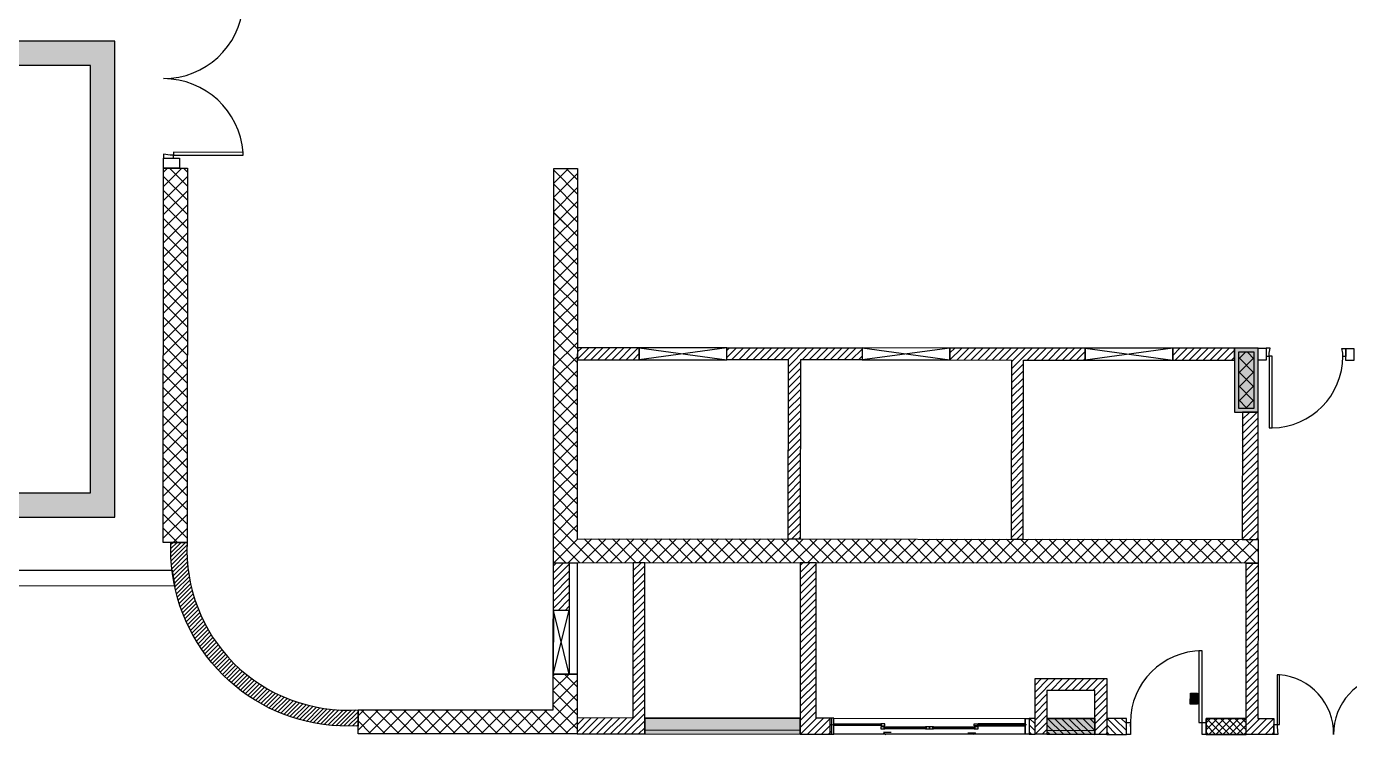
# Model space of a CAD drawing. Extents: x -957 to 3394, y -3 to 3008.
# Drawn here: x 2041 to 2695, y 523 to 873 of the extents above; entities that cross this region are included whole.
import ezdxf

# ---------------------------------------------------------------- set-up
doc = ezdxf.new("R2010")
doc.units = 0
doc.header["$MEASUREMENT"] = 0
for name, color, linetype in [('HATCHES', 7, 'CONTINUOUS'), ('PDF_CORE', 7, 'CONTINUOUS'), ('PDF_DOOR', 7, 'CONTINUOUS'), ('PDF_ELEVATION_5_LIGHT', 7, 'CONTINUOUS'), ('PDF_FRAMING-COLUMN', 7, 'CONTINUOUS'), ('PDF_FRAMING-COLUMN_HATCH', 7, 'CONTINUOUS'), ('PDF_FSM-PODIUM-FRAMING_-_S', 7, 'CONTINUOUS'), ('PDF_GROUND', 7, 'CONTINUOUS'), ('PDF_HATCH', 7, 'CONTINUOUS'), ('PDF_HATCH_-_AAC', 7, 'CONTINUOUS'), ('PDF_TRI_ARC-KQ_DOOR___WIND', 7, 'CONTINUOUS'), ('PDF_WALL', 7, 'CONTINUOUS')]:
    doc.layers.add(name, color=color, linetype=linetype)

msp = doc.modelspace()

# ---------------------------------------------------------------- hatches: boundary and pattern name
at = {"layer": 'HATCHES'}
h = msp.add_hatch(color=178, dxfattribs=at)
h.dxf.hatch_style = 1
h.paths.add_polyline_path([(660.59, 1512.96), (423.82, 1512.96), (423.82, 1207.2), (660.59, 1207.2)])
h.paths.add_polyline_path([(648.59, 1219.2), (435.82, 1219.2), (435.82, 1500.96), (648.59, 1500.96)], flags=16)
h.paths.add_polyline_path([(660.59, 1183.2), (423.82, 1183.2), (423.82, 877.44), (660.59, 877.44)])
h.paths.add_polyline_path([(648.59, 889.44), (435.82, 889.44), (435.82, 1171.2), (648.59, 1171.2)], flags=16)
h.paths.add_polyline_path([(530.93, 865.44), (530.93, 630.3), (904.48, 630.3), (904.48, 865.44)])
h.paths.add_polyline_path([(892.48, 853.44), (892.48, 642.3), (542.93, 642.3), (542.93, 853.44)], flags=16)
h.paths.add_polyline_path([(928.48, 865.44), (928.48, 630.3), (1302.03, 630.3), (1302.03, 865.44)])
h.paths.add_polyline_path([(940.48, 853.44), (1290.03, 853.44), (1290.03, 642.3), (940.48, 642.3)], flags=16)
h.paths.add_polyline_path([(1326.03, 865.44), (1326.03, 630.3), (1687.58, 630.3), (1687.58, 865.44)])
h.paths.add_polyline_path([(1675.58, 853.44), (1675.58, 642.3), (1338.03, 642.3), (1338.03, 853.44)], flags=16)
h.paths.add_polyline_path([(1711.61, 865.44), (1711.61, 630.3), (2085.16, 630.3), (2085.16, 865.44)])
h.paths.add_polyline_path([(2073.16, 853.44), (2073.16, 642.3), (1723.61, 642.3), (1723.61, 853.44)], flags=16)

# ---------------------------------------------------------------- linework, layer by layer
at = {"layer": 'PDF_CORE'}
msp.add_lwpolyline([(2301.71, 607.79), (2313.51, 607.78), (2313.46, 552.72), (2301.66, 552.73)], close=True, dxfattribs=at)
at = {"layer": 'PDF_DOOR'}
for points in [[(2148.49, 810.47, 0.390391), (2109.19, 846.89, 0.390392), (2148.56, 883.24)], [(2713.89, 552.38, 0.393896), (2687.07, 522.9, 0.393896), (2660.3, 552.42)]]:
    msp.add_lwpolyline(points, format="xyb", dxfattribs=at)
for points in [[(2114.08, 809.05), (2148.49, 809.02), (2148.49, 810.47), (2114.08, 810.5)], [(2109.16, 807.56), (2114.08, 807.55), (2114.08, 809.05), (2112.5, 809.05), (2109.16, 809.53)], [(2653.8, 713.68), (2653.8, 709.75), (2655.29, 709.75), (2655.3, 711.32), (2655.77, 713.68)], [(2693.13, 713.65), (2693.13, 709.72), (2691.64, 709.72), (2691.64, 711.29), (2691.17, 713.65)], [(2655.29, 709.75), (2655.26, 674.35), (2656.72, 674.35), (2656.75, 709.75)], [(2660.28, 527.84), (2660.3, 552.42), (2659.22, 552.42), (2659.2, 527.84)], [(2657.58, 522.93), (2657.58, 527.84), (2659.2, 527.84), (2659.2, 526.68), (2659.55, 522.93)]]:
    msp.add_lwpolyline(points, close=True, dxfattribs=at)
msp.add_arc((2656.1, 709.88), 35.53, 270.99248, 359.74302, dxfattribs=at)
at = {"layer": 'PDF_ELEVATION_5_LIGHT'}
for points in [[(2313.59, 708.39), (2319.18, 713.97)], [(2313.6, 711.87), (2315.7, 713.97)], [(2316.75, 708.07), (2322.65, 713.97)], [(2320.23, 708.07), (2326.13, 713.96)], [(2323.7, 708.07), (2329.61, 713.96)], [(2327.18, 708.06), (2333.08, 713.96)], [(2330.65, 708.06), (2336.56, 713.95)], [(2334.13, 708.06), (2340.04, 713.95)], [(2337.61, 708.05), (2343.51, 713.95)], [(2387.39, 713.91), (2344.12, 708.05)], [(2344.13, 713.95), (2387.39, 708.01)], [(2387.39, 712.6), (2388.7, 713.91)], [(2387.39, 709.12), (2392.18, 713.91)], [(2417.74, 619.49), (2417.82, 707.99), (2387.39, 708.01), (2387.39, 713.91), (2454.25, 713.85), (2454.25, 707.95), (2423.72, 707.98), (2423.64, 619.49), (2417.79, 619.49)], [(2389.75, 708.01), (2395.66, 713.9)], [(2393.23, 708.01), (2399.13, 713.9)], [(2396.7, 708), (2402.61, 713.9)], [(2400.18, 708), (2406.09, 713.9)], [(2403.66, 708), (2409.56, 713.89)], [(2407.13, 708), (2413.04, 713.89)], [(2410.61, 707.99), (2416.51, 713.89)], [(2414.09, 707.99), (2419.99, 713.88)], [(2417.56, 707.99), (2423.47, 713.88)], [(2417.81, 704.76), (2426.94, 713.88)], [(2424.52, 707.98), (2430.42, 713.87)], [(2427.99, 707.98), (2433.9, 713.87)], [(2431.47, 707.97), (2437.37, 713.87)], [(2434.94, 707.97), (2440.85, 713.87)], [(2438.42, 707.97), (2444.33, 713.86)], [(2441.9, 707.97), (2447.8, 713.86)], [(2445.37, 707.96), (2451.28, 713.86)], [(2448.85, 707.96), (2454.25, 713.35)], [(2454.25, 713.85), (2497.51, 707.92)], [(2497.52, 713.82), (2454.25, 707.96)], [(2497.51, 711.39), (2499.95, 713.82)], [(2497.52, 707.92), (2503.42, 713.81)], [(2500.99, 707.91), (2506.9, 713.81)], [(2504.47, 707.91), (2510.38, 713.81)], [(2507.95, 707.91), (2513.85, 713.8)], [(2511.42, 707.91), (2517.33, 713.8)], [(2514.9, 707.9), (2520.8, 713.8)], [(2518.38, 707.9), (2524.28, 713.79)], [(2521.85, 707.9), (2527.76, 713.79)], [(2525.33, 707.89), (2531.23, 713.79)], [(2527.94, 707.03), (2534.71, 713.79)], [(2527.94, 703.55), (2538.19, 713.78)], [(2535.76, 707.89), (2541.66, 713.78)], [(2539.23, 707.88), (2545.14, 713.78)], [(2542.71, 707.88), (2548.62, 713.77)], [(2546.19, 707.88), (2552.09, 713.77)], [(2549.66, 707.87), (2555.57, 713.77)], [(2553.14, 707.87), (2559.04, 713.76)], [(2556.62, 707.87), (2562.52, 713.76)], [(2607.69, 713.72), (2564.42, 707.87)], [(2564.43, 713.76), (2607.68, 707.82)], [(2607.69, 713.7), (2607.71, 713.72)], [(2607.69, 710.22), (2611.19, 713.72)], [(2608.76, 707.82), (2614.67, 713.72)], [(2612.24, 707.82), (2618.14, 713.71)], [(2615.71, 707.82), (2621.62, 713.71)], [(2619.19, 707.81), (2625.09, 713.71)], [(2622.67, 707.81), (2628.57, 713.71)], [(2626.14, 707.81), (2632.05, 713.7)], [(2629.62, 707.8), (2635.52, 713.7)], [(2633.1, 707.8), (2638.07, 712.77)], [(2341.08, 708.05), (2344.12, 711.09)], [(2417.81, 701.29), (2423.72, 707.18)], [(2452.33, 707.96), (2454.25, 709.88)], [(2527.94, 700.08), (2533.84, 705.97)], [(2560.09, 707.86), (2564.42, 712.19)], [(2563.57, 707.86), (2564.42, 708.71)], [(2636.57, 707.8), (2638.07, 709.29)], [(2417.81, 697.81), (2423.71, 703.71)], [(2417.81, 694.34), (2423.71, 700.23)], [(2527.93, 696.6), (2533.84, 702.49)], [(2417.8, 690.86), (2423.71, 696.75)], [(2417.8, 687.38), (2423.7, 693.28)], [(2527.93, 693.12), (2533.83, 699.02)], [(2527.93, 689.65), (2533.83, 695.54)], [(2417.79, 680.43), (2423.7, 686.32)], [(2417.8, 683.91), (2423.7, 689.8)], [(2527.92, 686.17), (2533.83, 692.07)], [(2527.92, 682.69), (2533.83, 688.59)], [(2417.79, 676.95), (2423.7, 682.85)], [(2527.91, 675.74), (2533.82, 681.64)], [(2527.92, 679.22), (2533.82, 685.11)], [(2641.97, 678.46), (2645.75, 682.23)], [(2641.97, 674.98), (2649.23, 682.22)], [(2641.98, 681.93), (2642.27, 682.23)], [(2417.79, 673.48), (2423.69, 679.37)], [(2417.79, 670), (2423.69, 675.9)], [(2527.91, 672.26), (2533.82, 678.16)], [(2527.91, 668.79), (2533.81, 674.68)], [(2641.97, 671.51), (2649.84, 679.37)], [(2641.97, 668.03), (2649.84, 675.89)], [(2417.78, 666.52), (2423.69, 672.42)], [(2417.78, 663.05), (2423.68, 668.94)], [(2527.9, 661.84), (2533.81, 667.73)], [(2527.91, 665.31), (2533.81, 671.21)], [(2641.96, 664.55), (2649.84, 672.41)], [(2641.96, 661.08), (2649.83, 668.94)], [(2417.77, 656.1), (2423.68, 661.99)], [(2417.78, 659.57), (2423.68, 665.47)], [(2527.9, 658.36), (2533.8, 664.25)], [(2527.9, 654.88), (2533.8, 660.78)], [(2641.95, 654.12), (2649.83, 661.98)], [(2641.96, 657.6), (2649.83, 665.46)], [(2417.77, 652.62), (2423.67, 658.51)], [(2417.77, 649.14), (2423.67, 655.04)], [(2527.89, 651.41), (2533.8, 657.3)], [(2527.89, 647.93), (2533.8, 653.83)], [(2641.95, 650.65), (2649.82, 658.51)], [(2641.95, 647.17), (2649.82, 655.03)], [(2417.76, 645.67), (2423.67, 651.56)], [(2417.76, 642.19), (2423.67, 648.09)], [(2527.89, 644.45), (2533.79, 650.35)], [(2641.94, 643.7), (2649.82, 651.55)], [(2641.94, 640.22), (2649.81, 648.08)], [(2417.76, 638.71), (2423.66, 644.61)], [(2417.76, 635.24), (2423.66, 641.13)], [(2527.88, 640.98), (2533.79, 646.87)], [(2527.88, 637.5), (2533.79, 643.4)], [(2641.94, 636.74), (2649.81, 644.6)], [(2641.94, 633.27), (2649.81, 641.13)], [(2417.75, 631.76), (2423.66, 637.66)], [(2417.75, 628.29), (2423.65, 634.18)], [(2527.88, 634.03), (2533.78, 639.92)], [(2527.88, 630.55), (2533.78, 636.44)], [(2641.93, 629.79), (2649.81, 637.65)], [(2641.93, 626.31), (2649.8, 634.17)], [(2417.75, 624.81), (2423.65, 630.7)], [(2527.87, 627.07), (2533.78, 632.97)], [(2527.87, 623.6), (2533.77, 629.49)], [(2641.93, 622.84), (2649.8, 630.7)], [(2417.74, 621.33), (2423.65, 627.23)], [(2419.38, 619.49), (2423.65, 623.75)], [(2527.87, 620.12), (2533.77, 626.01)], [(2530.62, 619.4), (2533.77, 622.54)], [(2641.92, 619.36), (2649.8, 627.22)], [(2645.34, 619.3), (2649.79, 623.74)], [(2422.86, 619.49), (2423.64, 620.27)], [(2648.82, 619.3), (2649.79, 620.27)], [(2301.7, 602.74), (2306.76, 607.79)], [(2301.71, 606.22), (2303.28, 607.79)], [(2341.03, 603.8), (2345, 607.76)], [(2341.04, 607.28), (2341.52, 607.76)], [(2301.7, 599.27), (2309.57, 607.13)], [(2301.7, 595.79), (2309.57, 603.65)], [(2341.03, 600.33), (2346.94, 606.22)], [(2341.03, 596.85), (2346.93, 602.74)], [(2423.62, 599.42), (2431.5, 607.28)], [(2423.62, 595.94), (2431.49, 603.8)], [(2423.63, 606.37), (2424.95, 607.69)], [(2423.63, 602.89), (2428.43, 607.69)], [(2643.87, 600.47), (2649.78, 606.36)], [(2643.87, 596.99), (2649.78, 602.89)], [(2643.88, 607.42), (2643.96, 607.5)], [(2643.88, 603.94), (2647.44, 607.5)], [(2301.69, 592.32), (2309.57, 600.17)], [(2301.69, 588.84), (2309.56, 596.7)], [(2341.02, 589.9), (2346.93, 595.79)], [(2341.03, 593.37), (2346.93, 599.27)], [(2423.62, 592.46), (2431.49, 600.32)], [(2423.62, 588.99), (2431.49, 596.85)], [(2643.87, 593.52), (2649.77, 599.41)], [(2643.87, 590.04), (2649.77, 595.93)], [(2301.69, 585.36), (2309.56, 593.22)], [(2304, 584.19), (2309.56, 589.75)], [(2341.02, 586.42), (2346.92, 592.31)], [(2341.02, 582.94), (2346.92, 588.84)], [(2423.61, 585.51), (2431.48, 593.37)], [(2423.61, 582.03), (2431.48, 589.89)], [(2643.86, 586.56), (2649.77, 592.46)], [(2643.86, 583.09), (2649.76, 588.98)], [(2307.47, 584.19), (2309.56, 586.27)], [(2341.01, 579.47), (2346.92, 585.36)], [(2341.01, 575.99), (2346.91, 581.89)], [(2423.6, 575.08), (2431.48, 582.94)], [(2423.61, 578.56), (2431.48, 586.42)], [(2643.85, 576.13), (2649.76, 582.03)], [(2643.86, 579.61), (2649.76, 585.5)], [(2341.01, 572.51), (2346.91, 578.41)], [(2423.6, 571.61), (2431.47, 579.46)], [(2423.6, 568.13), (2431.47, 575.99)], [(2643.85, 572.66), (2649.76, 578.55)], [(2643.85, 569.18), (2649.75, 575.08)], [(2341, 569.04), (2346.91, 574.93)], [(2341, 565.56), (2346.91, 571.46)], [(2423.59, 564.65), (2431.47, 572.51)], [(2423.59, 561.18), (2431.46, 569.04)], [(2643.84, 565.7), (2649.75, 571.6)], [(2341, 562.09), (2346.9, 567.98)], [(2341, 558.61), (2346.9, 564.5)], [(2423.59, 557.7), (2431.46, 565.56)], [(2423.59, 554.22), (2431.46, 562.08)], [(2643.84, 562.23), (2649.75, 568.12)], [(2643.84, 558.75), (2649.74, 564.65)], [(2340.99, 555.13), (2346.9, 561.03)], [(2340.99, 551.66), (2346.89, 557.55)], [(2423.58, 550.75), (2431.46, 558.61)], [(2643.83, 551.8), (2649.74, 557.69)], [(2643.84, 555.28), (2649.74, 561.17)], [(2340.98, 544.7), (2346.89, 550.6)], [(2340.99, 548.18), (2346.89, 554.07)], [(2423.58, 547.27), (2431.45, 555.13)], [(2423.58, 543.79), (2431.45, 551.65)], [(2539.6, 547.36), (2542.8, 550.56)], [(2539.6, 543.89), (2546.28, 550.56)], [(2539.6, 540.41), (2549.76, 550.55)], [(2547.33, 544.65), (2553.23, 550.55)], [(2550.8, 544.65), (2556.71, 550.55)], [(2554.28, 544.65), (2560.19, 550.54)], [(2557.76, 544.65), (2563.66, 550.54)], [(2561.23, 544.64), (2567.14, 550.54)], [(2564.71, 544.64), (2570.61, 550.53)], [(2568.19, 544.64), (2574.09, 550.53)], [(2643.83, 548.32), (2649.73, 554.22)], [(2643.83, 544.85), (2649.73, 550.74)], [(2340.98, 541.23), (2346.89, 547.12)], [(2340.98, 537.75), (2346.88, 543.65)], [(2423.57, 540.32), (2431.45, 548.18)], [(2423.57, 536.84), (2431.44, 544.7)], [(2539.59, 536.93), (2545.5, 542.83)], [(2569.09, 538.6), (2575, 544.49)], [(2569.1, 542.07), (2575, 547.97)], [(2643.82, 541.37), (2649.73, 547.26)], [(2643.82, 537.89), (2649.73, 543.79)], [(2333.37, 523.21), (2346.88, 536.69)], [(2340.97, 534.27), (2346.88, 540.17)], [(2423.56, 529.89), (2431.44, 537.75)], [(2423.57, 533.37), (2431.44, 541.22)], [(2539.59, 533.46), (2545.5, 539.35)], [(2539.59, 529.98), (2545.49, 535.88)], [(2569.09, 535.12), (2575, 541.01)], [(2569.09, 531.64), (2574.99, 537.54)], [(2643.81, 530.94), (2649.72, 536.84)], [(2643.82, 534.42), (2649.72, 540.31)], [(2313.44, 527.63), (2316.9, 531.09)], [(2313.44, 524.15), (2320.38, 531.08)], [(2315.98, 523.22), (2323.86, 531.08)], [(2319.46, 523.22), (2327.33, 531.08)], [(2322.94, 523.21), (2330.81, 531.07)], [(2326.41, 523.21), (2334.29, 531.07)], [(2329.89, 523.21), (2337.76, 531.07)], [(2336.84, 523.2), (2346.87, 533.22)], [(2340.32, 523.2), (2346.87, 529.74)], [(2346.87, 531.06), (2423.57, 531)], [(2423.56, 526.41), (2431.43, 534.27)], [(2423.75, 523.13), (2431.62, 530.99)], [(2427.23, 523.13), (2435.1, 530.98)], [(2430.7, 523.12), (2438.58, 530.98)], [(2539.59, 526.51), (2545.49, 532.4)], [(2545.49, 530.89), (2569.09, 530.87)], [(2569.08, 524.69), (2574.99, 530.59)], [(2569.09, 528.17), (2574.99, 534.06)], [(2624.15, 528.67), (2626.3, 530.82)], [(2624.15, 525.2), (2629.77, 530.82)], [(2625.38, 522.96), (2633.25, 530.82)], [(2628.85, 522.95), (2636.73, 530.81)], [(2632.33, 522.95), (2640.2, 530.81)], [(2635.81, 522.95), (2643.68, 530.81)], [(2639.28, 522.94), (2649.72, 533.36)], [(2642.76, 522.94), (2650.63, 530.8)], [(2646.24, 522.94), (2654.11, 530.8)], [(2649.71, 522.94), (2657.58, 530.79)], [(2343.8, 523.2), (2346.87, 526.26)], [(2346.86, 523.2), (2423.56, 523.13)], [(2346.87, 525.16), (2423.56, 525.1)], [(2434.18, 523.12), (2439.3, 528.23)], [(2437.66, 523.12), (2439.29, 524.75)], [(2539.58, 523.03), (2545.49, 528.92)], [(2543.06, 523.03), (2545.48, 525.45)], [(2545.48, 524.99), (2569.08, 524.97)], [(2545.48, 523.03), (2569.08, 523.01)], [(2570.87, 523), (2574.98, 527.11)], [(2574.35, 523), (2574.98, 523.63)], [(2653.19, 522.93), (2657.58, 527.31)], [(2656.67, 522.93), (2657.57, 523.84)]]:
    msp.add_lwpolyline(points, dxfattribs=at)
for points in [[(2387.39, 713.91), (2344.13, 713.95), (2344.12, 708.05), (2387.39, 708.01)], [(2497.52, 713.82), (2454.25, 713.85), (2454.25, 707.95), (2497.51, 707.92)], [(2564.43, 713.76), (2497.52, 713.82), (2497.51, 707.92), (2527.94, 707.89), (2527.87, 619.4), (2533.77, 619.39), (2533.84, 707.89), (2564.42, 707.86)], [(2607.69, 713.72), (2564.43, 713.76), (2564.42, 707.86), (2607.68, 707.82)], [(2638.07, 713.7), (2607.69, 713.72), (2607.68, 707.82), (2638.07, 707.8)], [(2313.43, 523.22), (2346.86, 523.19), (2346.94, 607.75), (2341.04, 607.76), (2340.97, 531.07), (2313.44, 531.09)], [(2423.56, 523.13), (2439.29, 523.12), (2439.3, 530.98), (2431.43, 530.99), (2431.5, 607.68), (2423.63, 607.69)], [(2301.66, 552.73), (2309.55, 584.19), (2309.53, 552.72), (2301.69, 584.19)]]:
    msp.add_lwpolyline(points, close=True, dxfattribs=at)
at = {"layer": 'PDF_ELEVATION_5_LIGHT', "color": 7}
for points in [[(2346.86, 523.2), (2423.56, 523.13), (2423.57, 531), (2346.87, 531.06)], [(2545.48, 523.03), (2569.08, 523.01), (2569.09, 530.87), (2545.49, 530.89)]]:
    msp.add_lwpolyline(points, close=True, dxfattribs=at)
for points in [[(2346.86, 523.2), (2423.56, 523.13), (2346.87, 531.06), (2423.57, 531)], [(2545.48, 523.03), (2569.08, 523.01), (2545.49, 530.89), (2569.09, 530.87)]]:
    msp.add_solid(points, dxfattribs=at)
at = {"layer": 'PDF_FRAMING-COLUMN'}
for points in [[(2649.84, 682.22), (2649.87, 713.69), (2638.07, 713.7), (2638.04, 682.23)], [(2647.88, 684.19), (2647.9, 711.72), (2640.04, 711.73), (2640.01, 684.2)]]:
    msp.add_lwpolyline(points, close=True, dxfattribs=at)
at = {"layer": 'PDF_FRAMING-COLUMN_HATCH'}
for points in [[(2109.14, 786.72), (2120.95, 798.5)], [(2109.15, 800.62), (2111.18, 802.64)], [(2109.15, 793.67), (2118.13, 802.63)], [(2109.15, 798.6), (2120.94, 786.79)], [(2112.07, 802.64), (2120.95, 793.75)], [(2119.02, 802.63), (2120.95, 800.7)], [(2301.86, 788.27), (2313.67, 800.06)], [(2301.86, 788.27), (2313.67, 800.06)], [(2301.87, 802.18), (2302.17, 802.48)], [(2301.87, 802.18), (2302.17, 802.48)], [(2301.87, 795.23), (2309.13, 802.47)], [(2301.87, 795.23), (2309.13, 802.47)], [(2301.87, 801.7), (2313.66, 789.89)], [(2301.87, 801.7), (2313.66, 789.89)], [(2308.04, 802.47), (2313.67, 796.84)], [(2308.04, 802.47), (2313.67, 796.84)], [(2109.14, 779.76), (2120.95, 791.55)], [(2109.15, 791.65), (2120.94, 779.84)], [(2301.86, 781.32), (2313.67, 793.11)], [(2301.86, 781.32), (2313.66, 793.11)], [(2301.87, 794.74), (2313.66, 782.93)], [(2301.87, 794.74), (2313.66, 782.93)], [(2109.13, 772.81), (2120.94, 784.6)], [(2109.14, 784.7), (2120.93, 772.89)], [(2301.85, 774.37), (2313.66, 786.16)], [(2301.85, 774.37), (2313.66, 786.16)], [(2301.86, 787.79), (2313.65, 775.98)], [(2301.86, 787.79), (2313.65, 775.98)], [(2109.12, 765.86), (2120.93, 777.65)], [(2109.13, 777.75), (2120.92, 765.94)], [(2301.84, 767.42), (2313.65, 779.2)], [(2301.84, 767.42), (2313.65, 779.2)], [(2301.85, 780.84), (2313.64, 769.03)], [(2301.86, 780.84), (2313.64, 769.03)], [(2301.84, 760.46), (2313.65, 772.25)], [(2301.84, 760.46), (2313.65, 772.25)], [(2301.85, 773.89), (2313.64, 762.08)], [(2301.85, 773.89), (2313.64, 762.08)], [(2109.12, 758.9), (2120.93, 770.69)], [(2109.13, 770.79), (2120.92, 758.98)], [(2301.83, 753.51), (2313.64, 765.3)], [(2301.83, 753.51), (2313.64, 765.3)], [(2301.84, 766.93), (2313.63, 755.12)], [(2301.84, 766.93), (2313.63, 755.12)], [(2109.11, 751.95), (2120.92, 763.74)], [(2109.12, 763.84), (2120.91, 752.03)], [(2301.83, 746.56), (2313.64, 758.35)], [(2301.83, 746.56), (2313.63, 758.35)], [(2301.84, 759.98), (2313.63, 748.17)], [(2301.84, 759.98), (2313.63, 748.17)], [(2109.11, 745), (2120.92, 756.79)], [(2109.12, 756.89), (2120.91, 745.08)], [(2301.83, 753.03), (2313.62, 741.22)], [(2301.83, 753.03), (2313.62, 741.22)], [(2109.1, 738.05), (2120.91, 749.84)], [(2109.11, 749.93), (2120.9, 738.13)], [(2301.82, 739.6), (2313.63, 751.39)], [(2301.82, 739.6), (2313.63, 751.39)], [(2301.83, 746.07), (2313.61, 734.27)], [(2301.83, 746.07), (2313.61, 734.27)], [(2109.09, 731.09), (2120.9, 742.88)], [(2109.1, 742.98), (2120.89, 731.17)], [(2301.81, 732.65), (2313.62, 744.44)], [(2301.81, 732.65), (2313.62, 744.44)], [(2301.82, 739.12), (2313.61, 727.31)], [(2301.82, 739.12), (2313.61, 727.31)], [(2109.09, 724.14), (2120.9, 735.93)], [(2109.1, 736.03), (2120.89, 724.22)], [(2301.81, 725.7), (2313.62, 737.49)], [(2301.81, 725.7), (2313.62, 737.49)], [(2301.81, 732.17), (2313.6, 720.36)], [(2301.81, 732.17), (2313.6, 720.36)], [(2109.08, 717.19), (2120.89, 728.98)], [(2109.09, 729.08), (2120.88, 717.27)], [(2301.8, 718.75), (2313.61, 730.54)], [(2301.8, 718.75), (2313.61, 730.54)], [(2109.08, 710.24), (2120.89, 722.03)], [(2109.09, 722.12), (2120.88, 710.32)], [(2301.8, 711.79), (2313.61, 723.58)], [(2301.8, 711.79), (2313.61, 723.58)], [(2301.81, 725.22), (2313.6, 713.41)], [(2301.81, 725.22), (2313.6, 713.41)], [(2109.07, 703.28), (2120.88, 715.07)], [(2109.08, 715.17), (2120.87, 703.36)], [(2301.79, 704.84), (2313.6, 716.63)], [(2301.79, 704.84), (2313.6, 716.63)], [(2301.8, 718.26), (2313.59, 706.45)], [(2301.8, 718.26), (2313.59, 706.45)], [(2109.06, 696.33), (2120.87, 708.12)], [(2109.08, 708.22), (2120.86, 696.41)], [(2301.78, 697.89), (2313.59, 709.68)], [(2301.78, 697.89), (2313.59, 709.68)], [(2301.8, 711.31), (2313.58, 699.5)], [(2301.8, 711.31), (2313.58, 699.5)], [(2640.03, 708.29), (2643.48, 711.73)], [(2640.03, 709.26), (2647.89, 701.39)], [(2640.03, 701.34), (2647.9, 709.2)], [(2644.52, 711.73), (2647.9, 708.34)], [(2109.06, 689.38), (2120.87, 701.17)], [(2109.07, 701.27), (2120.86, 689.46)], [(2301.78, 690.94), (2313.59, 702.72)], [(2301.78, 690.94), (2313.59, 702.72)], [(2301.79, 704.36), (2313.58, 692.55)], [(2301.79, 704.36), (2313.58, 692.55)], [(2640.02, 694.38), (2647.89, 702.24)], [(2640.03, 702.31), (2647.89, 694.43)], [(2109.05, 682.43), (2120.86, 694.21)], [(2109.06, 694.31), (2120.85, 682.5)], [(2301.77, 683.98), (2313.58, 695.77)], [(2301.77, 683.98), (2313.58, 695.77)], [(2301.78, 697.41), (2313.57, 685.6)], [(2301.78, 697.41), (2313.57, 685.6)], [(2640.02, 695.35), (2647.88, 687.48)], [(2640.02, 687.43), (2647.89, 695.29)], [(2109.05, 675.47), (2120.86, 687.26)], [(2109.06, 687.36), (2120.85, 675.55)], [(2301.77, 677.03), (2313.58, 688.82)], [(2301.77, 677.03), (2313.58, 688.82)], [(2301.78, 690.45), (2313.57, 678.64)], [(2301.78, 690.45), (2313.57, 678.64)], [(2640.02, 688.4), (2644.22, 684.19)], [(2643.73, 684.19), (2647.88, 688.34)], [(2109.04, 668.52), (2120.85, 680.31)], [(2109.05, 680.41), (2120.84, 668.6)], [(2301.76, 670.08), (2313.57, 681.87)], [(2301.76, 670.08), (2313.57, 681.87)], [(2301.77, 683.5), (2313.56, 671.69)], [(2301.77, 683.5), (2313.56, 671.69)], [(2109.04, 661.57), (2120.84, 673.36)], [(2109.05, 673.46), (2120.83, 661.65)], [(2301.75, 663.13), (2313.56, 674.91)], [(2301.75, 663.13), (2313.56, 674.91)], [(2301.77, 676.55), (2313.56, 664.74)], [(2301.77, 676.55), (2313.55, 664.74)], [(2301.75, 656.17), (2313.56, 667.96)], [(2301.75, 656.17), (2313.56, 667.96)], [(2301.76, 669.6), (2313.55, 657.79)], [(2301.76, 669.6), (2313.55, 657.79)], [(2109.03, 654.61), (2120.84, 666.4)], [(2109.04, 666.5), (2120.83, 654.69)], [(2301.74, 649.22), (2313.55, 661.01)], [(2301.74, 649.22), (2313.55, 661.01)], [(2301.75, 662.64), (2313.54, 650.83)], [(2301.75, 662.64), (2313.54, 650.83)], [(2109.02, 647.66), (2120.83, 659.45)], [(2109.03, 659.55), (2120.82, 647.74)], [(2301.74, 642.27), (2313.55, 654.06)], [(2301.74, 642.27), (2313.55, 654.06)], [(2301.75, 655.69), (2313.54, 643.88)], [(2301.75, 655.69), (2313.54, 643.88)], [(2109.02, 640.71), (2120.83, 652.5)], [(2109.03, 652.6), (2120.82, 640.79)], [(2301.73, 635.31), (2313.54, 647.1)], [(2301.73, 635.31), (2313.54, 647.1)], [(2301.74, 648.74), (2313.53, 636.93)], [(2301.74, 648.74), (2313.53, 636.93)], [(2109.01, 633.76), (2120.82, 645.55)], [(2109.02, 645.64), (2120.81, 633.84)], [(2301.74, 641.78), (2313.53, 629.98)], [(2301.74, 641.78), (2313.52, 629.98)], [(2109.01, 626.8), (2120.81, 638.59)], [(2109.02, 638.69), (2120.8, 626.88)], [(2301.72, 628.36), (2313.53, 640.15)], [(2301.72, 628.36), (2313.53, 640.15)], [(2301.73, 634.83), (2313.52, 623.02)], [(2301.73, 634.83), (2313.52, 623.02)], [(2109, 619.85), (2120.81, 631.64)], [(2109.01, 631.74), (2120.8, 619.93)], [(2301.72, 621.41), (2313.53, 633.2)], [(2301.72, 621.41), (2313.53, 633.2)], [(2301.72, 627.88), (2321.79, 607.78)], [(2301.72, 627.88), (2321.79, 607.78)], [(2109, 624.79), (2115.99, 617.78)], [(2113.89, 617.79), (2120.8, 624.69)], [(2301.71, 614.46), (2313.52, 626.25)], [(2301.71, 614.46), (2313.52, 626.25)], [(2301.72, 620.93), (2314.84, 607.78)], [(2301.72, 620.93), (2314.84, 607.78)], [(2109, 617.83), (2109.04, 617.79)], [(2302, 607.79), (2313.81, 619.58)], [(2302, 607.79), (2313.81, 619.58)], [(2308.95, 607.79), (2320.76, 619.58)], [(2308.95, 607.79), (2320.76, 619.58)], [(2315.9, 607.78), (2327.71, 619.57)], [(2315.9, 607.78), (2327.71, 619.57)], [(2316.96, 619.58), (2328.75, 607.77)], [(2316.96, 619.58), (2328.75, 607.77)], [(2322.85, 607.78), (2334.66, 619.56)], [(2322.85, 607.78), (2334.66, 619.56)], [(2323.91, 619.57), (2335.7, 607.76)], [(2323.91, 619.57), (2335.7, 607.76)], [(2329.81, 607.77), (2341.62, 619.56)], [(2329.81, 607.77), (2341.62, 619.56)], [(2330.86, 619.57), (2342.65, 607.76)], [(2330.86, 619.57), (2342.65, 607.76)], [(2336.76, 607.76), (2348.57, 619.55)], [(2336.76, 607.76), (2348.57, 619.55)], [(2337.81, 619.56), (2349.6, 607.75)], [(2337.82, 619.56), (2349.6, 607.75)], [(2343.71, 607.76), (2355.52, 619.55)], [(2343.71, 607.76), (2355.52, 619.55)], [(2344.77, 619.56), (2356.56, 607.75)], [(2344.77, 619.56), (2356.56, 607.75)], [(2350.66, 607.75), (2362.47, 619.54)], [(2350.67, 607.75), (2362.47, 619.54)], [(2351.72, 619.55), (2363.51, 607.74)], [(2351.72, 619.55), (2363.51, 607.74)], [(2357.62, 607.75), (2369.43, 619.53)], [(2357.62, 607.75), (2369.43, 619.53)], [(2358.67, 619.54), (2370.46, 607.73)], [(2358.67, 619.54), (2370.46, 607.73)], [(2364.57, 607.74), (2376.38, 619.53)], [(2364.57, 607.74), (2376.38, 619.53)], [(2365.63, 619.54), (2377.42, 607.73)], [(2365.63, 619.54), (2377.41, 607.73)], [(2371.52, 607.73), (2383.33, 619.52)], [(2371.52, 607.73), (2383.33, 619.52)], [(2372.58, 619.53), (2384.37, 607.72)], [(2372.58, 619.53), (2384.37, 607.72)], [(2378.48, 607.73), (2390.29, 619.52)], [(2378.48, 607.73), (2390.28, 619.52)], [(2379.53, 619.53), (2391.32, 607.72)], [(2379.53, 619.53), (2391.32, 607.72)], [(2385.43, 607.72), (2397.24, 619.51)], [(2385.43, 607.72), (2397.24, 619.51)], [(2386.48, 619.52), (2398.27, 607.71)], [(2386.48, 619.52), (2398.27, 607.71)], [(2392.38, 607.72), (2404.19, 619.5)], [(2392.38, 607.72), (2404.19, 619.5)], [(2393.44, 619.51), (2405.23, 607.7)], [(2393.44, 619.51), (2405.23, 607.7)], [(2399.33, 607.71), (2411.14, 619.5)], [(2399.33, 607.71), (2411.14, 619.5)], [(2400.39, 619.51), (2412.18, 607.7)], [(2400.39, 619.51), (2412.18, 607.7)], [(2406.29, 607.7), (2418.1, 619.49)], [(2406.29, 607.7), (2418.1, 619.49)], [(2407.34, 619.5), (2419.13, 607.69)], [(2407.34, 619.5), (2419.13, 607.69)], [(2413.24, 607.7), (2425.05, 619.49)], [(2413.24, 607.7), (2425.05, 619.49)], [(2414.29, 619.5), (2426.08, 607.69)], [(2414.29, 619.5), (2426.08, 607.69)], [(2420.19, 607.69), (2432, 619.48)], [(2420.19, 607.69), (2432, 619.48)], [(2421.25, 619.49), (2433.04, 607.68)], [(2421.25, 619.49), (2433.04, 607.68)], [(2427.14, 607.69), (2438.95, 619.47)], [(2427.14, 607.69), (2438.95, 619.47)], [(2428.2, 619.48), (2439.99, 607.67)], [(2428.2, 619.48), (2439.99, 607.67)], [(2434.1, 607.68), (2445.91, 619.47)], [(2434.1, 607.68), (2445.91, 619.47)], [(2435.15, 619.48), (2446.94, 607.67)], [(2435.15, 619.48), (2446.94, 607.67)], [(2441.05, 607.67), (2452.86, 619.46)], [(2441.05, 607.67), (2452.86, 619.46)], [(2442.1, 619.47), (2453.89, 607.66)], [(2442.11, 619.47), (2453.89, 607.66)], [(2448, 607.67), (2459.81, 619.46)], [(2448, 607.67), (2459.81, 619.46)], [(2449.06, 619.47), (2460.85, 607.66)], [(2449.06, 619.47), (2460.85, 607.66)], [(2454.96, 607.66), (2466.76, 619.45)], [(2454.96, 607.66), (2466.76, 619.45)], [(2456.01, 619.46), (2467.8, 607.65)], [(2456.01, 619.46), (2467.8, 607.65)], [(2461.91, 607.66), (2473.72, 619.45)], [(2461.91, 607.66), (2473.72, 619.45)], [(2462.96, 619.45), (2474.75, 607.65)], [(2462.96, 619.45), (2474.75, 607.65)], [(2468.86, 607.65), (2480.67, 619.44)], [(2468.86, 607.65), (2480.67, 619.44)], [(2469.92, 619.45), (2481.71, 607.64)], [(2469.92, 619.45), (2481.7, 607.64)], [(2475.81, 607.64), (2487.62, 619.43)], [(2475.81, 607.64), (2487.62, 619.43)], [(2476.87, 619.44), (2488.66, 607.63)], [(2476.87, 619.44), (2488.66, 607.63)], [(2482.77, 607.64), (2494.58, 619.43)], [(2482.77, 607.64), (2494.57, 619.43)], [(2483.82, 619.44), (2495.61, 607.63)], [(2483.82, 619.44), (2495.61, 607.63)], [(2489.72, 607.63), (2501.53, 619.42)], [(2489.72, 607.63), (2501.53, 619.42)], [(2490.77, 619.43), (2502.56, 607.62)], [(2490.77, 619.43), (2502.56, 607.62)], [(2496.67, 607.63), (2508.48, 619.42)], [(2496.67, 607.63), (2508.48, 619.42)], [(2497.73, 619.42), (2509.52, 607.62)], [(2497.73, 619.42), (2509.52, 607.62)], [(2503.62, 607.62), (2515.43, 619.41)], [(2503.62, 607.62), (2515.43, 619.41)], [(2504.68, 619.42), (2516.47, 607.61)], [(2504.68, 619.42), (2516.47, 607.61)], [(2510.58, 607.61), (2522.39, 619.4)], [(2510.58, 607.61), (2522.39, 619.4)], [(2511.63, 619.41), (2523.42, 607.6)], [(2511.63, 619.41), (2523.42, 607.6)], [(2517.53, 607.61), (2529.34, 619.4)], [(2517.53, 607.61), (2529.34, 619.4)], [(2518.58, 619.41), (2530.37, 607.6)], [(2518.58, 619.41), (2530.37, 607.6)], [(2524.48, 607.6), (2536.29, 619.39)], [(2524.48, 607.6), (2536.29, 619.39)], [(2525.54, 619.4), (2537.33, 607.59)], [(2525.54, 619.4), (2537.33, 607.59)], [(2531.43, 607.6), (2543.24, 619.39)], [(2531.43, 607.6), (2543.24, 619.39)], [(2532.49, 619.39), (2544.28, 607.59)], [(2532.49, 619.39), (2544.28, 607.59)], [(2538.39, 607.59), (2550.2, 619.38)], [(2538.39, 607.59), (2550.2, 619.38)], [(2539.44, 619.39), (2551.23, 607.58)], [(2539.44, 619.39), (2551.23, 607.58)], [(2545.34, 607.58), (2557.15, 619.37)], [(2545.34, 607.58), (2557.15, 619.37)], [(2546.39, 619.38), (2558.18, 607.57)], [(2546.4, 619.38), (2558.18, 607.57)], [(2552.29, 607.58), (2564.1, 619.37)], [(2552.29, 607.58), (2564.1, 619.37)], [(2553.35, 619.38), (2565.14, 607.57)], [(2553.35, 619.38), (2565.14, 607.57)], [(2559.24, 607.57), (2571.05, 619.36)], [(2559.25, 607.57), (2571.05, 619.36)], [(2560.3, 619.37), (2572.09, 607.56)], [(2560.3, 619.37), (2572.09, 607.56)], [(2566.2, 607.57), (2578.01, 619.36)], [(2566.2, 607.57), (2578.01, 619.36)], [(2567.25, 619.37), (2579.04, 607.56)], [(2567.25, 619.37), (2579.04, 607.56)], [(2573.15, 607.56), (2584.96, 619.35)], [(2573.15, 607.56), (2584.96, 619.35)], [(2574.21, 619.36), (2586, 607.55)], [(2574.21, 619.36), (2585.99, 607.55)], [(2580.1, 607.55), (2591.91, 619.34)], [(2580.1, 607.55), (2591.91, 619.34)], [(2581.16, 619.35), (2592.95, 607.54)], [(2581.16, 619.35), (2592.95, 607.54)], [(2587.06, 607.55), (2598.87, 619.34)], [(2587.06, 607.55), (2598.86, 619.34)], [(2588.11, 619.35), (2599.9, 607.54)], [(2588.11, 619.35), (2599.9, 607.54)], [(2594.01, 607.54), (2605.82, 619.33)], [(2594.01, 607.54), (2605.82, 619.33)], [(2595.06, 619.34), (2606.85, 607.53)], [(2595.06, 619.34), (2606.85, 607.53)], [(2600.96, 607.54), (2612.77, 619.33)], [(2600.96, 607.54), (2612.77, 619.33)], [(2602.02, 619.34), (2613.81, 607.53)], [(2602.02, 619.34), (2613.81, 607.53)], [(2607.91, 607.53), (2619.72, 619.32)], [(2607.91, 607.53), (2619.72, 619.32)], [(2608.97, 619.33), (2620.76, 607.52)], [(2608.97, 619.33), (2620.76, 607.52)], [(2614.87, 607.53), (2626.68, 619.31)], [(2614.87, 607.53), (2626.68, 619.31)], [(2615.92, 619.32), (2627.71, 607.51)], [(2615.92, 619.32), (2627.71, 607.51)], [(2621.82, 607.52), (2633.63, 619.31)], [(2621.82, 607.52), (2633.63, 619.31)], [(2622.87, 619.32), (2634.66, 607.51)], [(2622.87, 619.32), (2634.66, 607.51)], [(2628.77, 607.51), (2640.58, 619.3)], [(2628.77, 607.51), (2640.58, 619.3)], [(2629.83, 619.31), (2641.62, 607.5)], [(2629.83, 619.31), (2641.62, 607.5)], [(2635.72, 607.51), (2647.53, 619.3)], [(2635.72, 607.51), (2647.53, 619.3)], [(2636.78, 619.31), (2648.57, 607.5)], [(2636.78, 619.31), (2648.57, 607.5)], [(2642.68, 607.5), (2649.79, 614.6)], [(2642.68, 607.5), (2649.79, 614.6)], [(2643.73, 619.3), (2649.78, 613.24)], [(2643.73, 619.3), (2649.78, 613.24)], [(2301.71, 613.97), (2307.89, 607.79)], [(2301.71, 613.97), (2307.89, 607.79)], [(2649.63, 607.5), (2649.78, 607.65)], [(2649.63, 607.5), (2649.78, 607.65)], [(2301.65, 544.93), (2309.46, 552.72)], [(2301.65, 537.98), (2313.46, 549.77)], [(2301.66, 551.88), (2302.51, 552.73)], [(2301.66, 551.4), (2313.45, 539.59)], [(2307.28, 552.73), (2313.45, 546.54)], [(2293.84, 523.24), (2313.45, 542.81)], [(2301.65, 544.45), (2313.44, 532.64)], [(2300.8, 523.23), (2313.45, 535.86)], [(2301.65, 537.49), (2313.44, 525.69)], [(2205.28, 532.09), (2208.32, 535.11)], [(2205.28, 525.13), (2215.27, 535.11)], [(2205.28, 529.65), (2211.61, 523.31)], [(2206.77, 535.11), (2218.56, 523.3)], [(2210.41, 523.31), (2222.22, 535.1)], [(2213.72, 535.11), (2225.51, 523.3)], [(2217.36, 523.31), (2229.17, 535.09)], [(2220.68, 535.1), (2232.46, 523.29)], [(2224.32, 523.3), (2236.13, 535.09)], [(2227.63, 535.1), (2239.42, 523.29)], [(2231.27, 523.29), (2243.08, 535.08)], [(2234.58, 535.09), (2246.37, 523.28)], [(2238.22, 523.29), (2250.03, 535.08)], [(2241.53, 535.08), (2253.32, 523.27)], [(2245.18, 523.28), (2256.98, 535.07)], [(2248.49, 535.08), (2260.28, 523.27)], [(2252.13, 523.28), (2263.94, 535.06)], [(2255.44, 535.07), (2267.23, 523.26)], [(2259.08, 523.27), (2270.89, 535.06)], [(2262.39, 535.07), (2274.18, 523.26)], [(2266.03, 523.26), (2277.84, 535.05)], [(2269.34, 535.06), (2281.13, 523.25)], [(2272.99, 523.26), (2284.79, 535.05)], [(2276.3, 535.05), (2288.09, 523.24)], [(2279.94, 523.25), (2291.75, 535.04)], [(2283.25, 535.05), (2295.04, 523.24)], [(2286.89, 523.25), (2298.7, 535.03)], [(2290.2, 535.04), (2301.99, 523.23)], [(2297.16, 535.04), (2308.94, 523.23)], [(2307.75, 523.23), (2313.44, 528.91)]]:
    msp.add_lwpolyline(points, dxfattribs=at)
for points in [[(2649.84, 682.22), (2649.87, 713.69), (2638.04, 682.23), (2638.07, 713.7)], [(2647.88, 684.19), (2647.9, 711.72), (2640.01, 684.2), (2640.04, 711.73)]]:
    msp.add_solid(points, dxfattribs=at)
at = {"layer": 'PDF_FSM-PODIUM-FRAMING_-_S'}
for points in [[(2109.16, 802.64), (2120.95, 802.63), (2120.8, 617.78), (2109, 617.79)], [(2301.87, 802.48), (2313.67, 802.47), (2313.52, 619.58), (2649.79, 619.29), (2649.78, 607.5), (2301.71, 607.79)], [(2301.87, 802.48), (2313.67, 802.47), (2313.52, 619.58), (2649.79, 619.29), (2649.78, 607.5), (2301.71, 607.79)], [(2205.28, 523.32), (2205.29, 535.11), (2301.65, 535.03), (2301.66, 552.73), (2313.46, 552.72), (2313.43, 523.22)]]:
    msp.add_lwpolyline(points, close=True, dxfattribs=at)
msp.add_lwpolyline([(2196.32, 527.13, -0.187637), (2138.52, 552.34, -0.18808), (2112.84, 610.51), (2112.85, 617.79), (2120.8, 617.78, 0.209995), (2143.77, 558.21, 0.214833), (2205.29, 535.11), (2205.28, 527.12)], format="xyb", close=True, dxfattribs=at)
at = {"layer": 'PDF_GROUND', "color": 178}
for points in [[(2085.16, 865.44), (1711.61, 865.44), (1711.61, 630.3), (2085.16, 630.3)], [(2073.16, 853.44), (1723.61, 853.44), (1723.61, 642.3), (2073.16, 642.3)]]:
    msp.add_lwpolyline(points, close=True, dxfattribs=at)
at = {"layer": 'PDF_HATCH'}
for points in [[(2539.59, 528.22), (2536.92, 530.9)], [(2553.62, 523.02), (2545.76, 530.89)], [(2557.09, 523.01), (2549.24, 530.89)], [(2560.57, 523.01), (2552.71, 530.88)], [(2564.05, 523.01), (2556.19, 530.88)], [(2567.52, 523.01), (2559.66, 530.88)], [(2569.08, 524.92), (2563.14, 530.88)], [(2569.09, 528.4), (2566.62, 530.87)], [(2583.12, 522.99), (2575.26, 530.87)], [(2584.71, 524.88), (2578.73, 530.86)], [(2584.71, 528.35), (2582.21, 530.86)], [(2632.17, 522.95), (2624.31, 530.82)], [(2635.65, 522.95), (2627.79, 530.82)], [(2639.13, 522.94), (2631.27, 530.82)], [(2642.6, 522.94), (2634.74, 530.81)], [(2643.81, 525.21), (2638.22, 530.81)], [(2643.81, 528.69), (2641.7, 530.81)], [(2539.58, 524.75), (2536.64, 527.69)], [(2537.82, 523.03), (2536.64, 524.22)], [(2546.67, 523.02), (2545.48, 524.21)], [(2550.14, 523.02), (2545.49, 527.68)], [(2579.64, 523), (2574.98, 527.66)], [(2576.16, 523), (2574.98, 524.18)], [(2628.7, 522.95), (2624.04, 527.62)], [(2625.22, 522.96), (2624.04, 524.14)]]:
    msp.add_lwpolyline(points, dxfattribs=at)
at = {"layer": 'PDF_HATCH_-_AAC'}
for points in [[(2112.84, 616.89), (2113.74, 617.79)], [(2112.84, 614.81), (2115.83, 617.78)], [(2112.84, 612.72), (2117.91, 617.78)], [(2112.84, 610.63), (2120, 617.78)], [(2112.94, 608.65), (2120.75, 616.44)], [(2113.09, 606.71), (2120.71, 614.33)], [(2113.28, 604.82), (2120.74, 612.26)], [(2113.5, 602.96), (2120.81, 610.25)], [(2113.76, 601.13), (2120.93, 608.29)], [(2114.05, 599.34), (2121.09, 606.37)], [(2114.38, 597.58), (2121.3, 604.49)], [(2114.73, 595.85), (2121.55, 602.66)], [(2115.12, 594.15), (2121.83, 600.86)], [(2115.53, 592.48), (2122.15, 599.09)], [(2115.97, 590.84), (2122.51, 597.36)], [(2116.44, 589.22), (2122.89, 595.66)], [(2116.93, 587.63), (2123.31, 594)], [(2117.45, 586.06), (2123.76, 592.36)], [(2118, 584.52), (2124.24, 590.75)], [(2118.56, 583), (2124.74, 589.17)], [(2119.15, 581.51), (2125.28, 587.62)], [(2119.76, 580.03), (2125.83, 586.09)], [(2120.4, 578.58), (2126.42, 584.59)], [(2121.05, 577.15), (2127.03, 583.12)], [(2121.73, 575.74), (2127.66, 581.67)], [(2122.43, 574.36), (2128.32, 580.24)], [(2123.15, 572.99), (2129, 578.83)], [(2123.88, 571.64), (2129.7, 577.45)], [(2124.64, 570.31), (2130.43, 576.09)], [(2125.42, 569.01), (2131.18, 574.75)], [(2126.21, 567.72), (2131.94, 573.44)], [(2127.03, 566.45), (2132.74, 572.14)], [(2127.86, 565.2), (2133.55, 570.87)], [(2128.72, 563.96), (2134.38, 569.62)], [(2129.59, 562.75), (2135.23, 568.38)], [(2130.48, 561.55), (2136.1, 567.17)], [(2131.38, 560.37), (2137, 565.98)], [(2132.31, 559.21), (2137.91, 564.8)], [(2133.25, 558.07), (2138.84, 563.65)], [(2134.21, 556.95), (2139.79, 562.52)], [(2135.19, 555.84), (2140.77, 561.4)], [(2136.19, 554.75), (2141.76, 560.31)], [(2137.2, 553.68), (2142.77, 559.24)], [(2138.23, 552.62), (2143.8, 558.18)], [(2139.28, 551.59), (2144.86, 557.15)], [(2140.35, 550.57), (2145.93, 556.14)], [(2141.44, 549.57), (2147.03, 555.15)], [(2142.54, 548.59), (2148.14, 554.18)], [(2143.66, 547.62), (2149.27, 553.22)], [(2144.8, 546.67), (2150.43, 552.29)], [(2145.96, 545.75), (2151.6, 551.38)], [(2147.13, 544.84), (2152.79, 550.48)], [(2148.33, 543.94), (2154, 549.61)], [(2149.54, 543.07), (2155.24, 548.76)], [(2150.77, 542.21), (2156.49, 547.92)], [(2152.02, 541.38), (2157.76, 547.11)], [(2153.28, 540.56), (2159.06, 546.32)], [(2154.57, 539.76), (2160.37, 545.55)], [(2155.88, 538.98), (2161.71, 544.8)], [(2157.2, 538.22), (2163.07, 544.07)], [(2158.55, 537.48), (2164.45, 543.37)], [(2159.91, 536.76), (2165.85, 542.68)], [(2161.3, 536.06), (2167.28, 542.02)], [(2162.71, 535.38), (2168.73, 541.39)], [(2164.14, 534.72), (2170.2, 540.77)], [(2165.59, 534.08), (2171.7, 540.18)], [(2167.06, 533.47), (2173.22, 539.62)], [(2168.55, 532.87), (2174.77, 539.09)], [(2170.07, 532.31), (2176.35, 538.58)], [(2171.61, 531.76), (2177.96, 538.09)], [(2173.18, 531.24), (2179.59, 537.64)], [(2174.77, 530.75), (2181.25, 537.22)], [(2176.39, 530.28), (2182.95, 536.82)], [(2178.03, 529.83), (2184.67, 536.46)], [(2179.7, 529.42), (2186.43, 536.14)], [(2181.4, 529.03), (2188.23, 535.85)], [(2183.14, 528.68), (2190.06, 535.59)], [(2184.9, 528.35), (2191.93, 535.37)], [(2186.69, 528.06), (2193.85, 535.2)], [(2188.52, 527.8), (2195.8, 535.07)], [(2190.38, 527.57), (2197.81, 534.98)], [(2192.28, 527.39), (2199.86, 534.95)], [(2194.22, 527.24), (2201.97, 534.97)], [(2196.2, 527.13), (2204.13, 535.05)], [(2198.29, 527.13), (2205.29, 534.12)], [(2200.37, 527.13), (2205.28, 532.03)], [(2202.46, 527.13), (2205.28, 529.94)], [(2204.54, 527.12), (2205.28, 527.86)]]:
    msp.add_lwpolyline(points, dxfattribs=at)
at = {"layer": 'PDF_TRI_ARC-KQ_DOOR___WIND'}
for points in [[(2622.08, 528.86), (2622.11, 564.26), (2620.53, 564.26), (2620.5, 528.86)], [(2438.31, 523.12), (2440.28, 523.12), (2440.29, 530.98), (2438.32, 530.98)], [(2440.29, 530.98), (2534.68, 530.9), (2534.67, 523.03), (2440.28, 523.12)], [(2536.64, 523.03), (2534.67, 523.03), (2534.68, 530.9), (2536.65, 530.9)], [(2440.29, 528.28), (2463.41, 528.26), (2463.4, 527.27), (2440.28, 527.29)], [(2463.4, 527.27), (2465.37, 527.27), (2465.37, 528.26), (2463.41, 528.26)], [(2463.4, 525.8), (2465.37, 525.8), (2465.37, 526.78), (2463.4, 526.78)], [(2465.37, 526.78), (2485.51, 526.76), (2485.51, 525.78), (2465.37, 525.8)], [(2485.51, 525.78), (2487.48, 525.78), (2487.48, 526.76), (2485.51, 526.76)], [(2487.48, 525.78), (2489.45, 525.78), (2489.45, 526.76), (2487.48, 526.76)], [(2489.45, 526.76), (2509.59, 526.74), (2509.59, 525.76), (2489.45, 525.78)], [(2511.56, 527.23), (2509.59, 527.23), (2509.59, 528.22), (2511.56, 528.22)], [(2509.59, 525.76), (2511.56, 525.76), (2511.56, 526.74), (2509.59, 526.74)], [(2534.68, 528.2), (2511.56, 528.22), (2511.56, 527.23), (2534.68, 527.21)], [(2586.67, 522.99), (2584.71, 522.99), (2584.71, 528.89), (2586.68, 528.89)], [(2624.04, 522.96), (2622.07, 522.96), (2622.08, 528.86), (2624.04, 528.86)]]:
    msp.add_lwpolyline(points, close=True, dxfattribs=at)
at = {"layer": 'PDF_TRI_ARC-KQ_DOOR___WIND', "color": 7}
msp.add_lwpolyline([(2616.29, 537.94), (2616.3, 543.39), (2619.88, 543.38), (2619.88, 537.94)], close=True, dxfattribs=at)
at = {"layer": 'PDF_TRI_ARC-KQ_DOOR___WIND'}
for points in [[(2439.5, 527.79), (2463.99, 527.76)], [(2468.53, 523.85), (2464.69, 523.85), (2465.96, 522.94)], [(2464.78, 526.29), (2486.1, 526.27)], [(2488.86, 526.27), (2510.18, 526.25)], [(2506.42, 523.82), (2510.26, 523.81), (2509, 522.91)], [(2535.46, 527.7), (2510.97, 527.72)], [(2586.68, 526.92), (2586.68, 528.1)], [(2622.07, 526.89), (2622.08, 528.07)]]:
    msp.add_lwpolyline(points, dxfattribs=at)
msp.add_arc((2622.08, 528.86), 35.4, 89.95106, 179.95105, dxfattribs=at)
at = {"layer": 'PDF_TRI_ARC-KQ_DOOR___WIND', "color": 7}
msp.add_solid([(2616.29, 537.94), (2616.3, 543.39), (2619.88, 537.94), (2619.88, 543.38)], dxfattribs=at)
at = {"layer": 'PDF_WALL'}
for points in [[(2109.16, 807.56), (2117.03, 807.55), (2117.02, 802.64), (2109.16, 802.64)], [(2344.13, 713.95), (2313.6, 713.97), (2313.59, 708.08), (2344.12, 708.05)], [(2649.87, 713.69), (2653.8, 713.68), (2653.8, 707.78), (2649.87, 707.79)], [(2693.13, 713.65), (2697.07, 713.65), (2697.06, 707.75), (2693.13, 707.75)], [(2649.84, 682.22), (2641.98, 682.23), (2641.92, 619.3), (2649.79, 619.29)], [(2301.71, 607.79), (2309.57, 607.79), (2309.55, 584.19), (2301.69, 584.19)], [(2114.72, 596.15), (1946.35, 596.3), (1946.36, 604.16), (2113.43, 604.02)], [(2624.15, 530.82), (2643.81, 530.81), (2643.88, 607.5), (2649.78, 607.5), (2649.71, 530.8), (2657.58, 530.79), (2657.57, 522.93), (2624.14, 522.96)], [(2539.59, 530.9), (2536.65, 530.9), (2536.64, 523.03), (2539.58, 523.03)], [(2569.09, 530.87), (2545.49, 530.89), (2545.48, 523.02), (2569.08, 523)], [(2584.71, 530.86), (2574.99, 530.87), (2574.98, 523), (2584.71, 522.99)], [(2643.81, 530.81), (2624.04, 530.82), (2624.04, 522.96), (2643.81, 522.94)]]:
    msp.add_lwpolyline(points, close=True, dxfattribs=at)
for points in [[(2545.48, 523.03), (2539.58, 523.03), (2539.59, 530.89), (2539.61, 550.56), (2575, 550.53), (2574.99, 530.87), (2574.98, 523), (2569.08, 523), (2569.1, 544.64), (2545.5, 544.66), (2545.48, 523.02)], [(2346.87, 531.06), (2346.86, 523.2)], [(2423.57, 531), (2423.56, 523.13)], [(2545.49, 530.89), (2545.48, 523.03)], [(2569.09, 530.87), (2569.08, 523.01)]]:
    msp.add_lwpolyline(points, dxfattribs=at)

doc.saveas('drawing.dxf')
